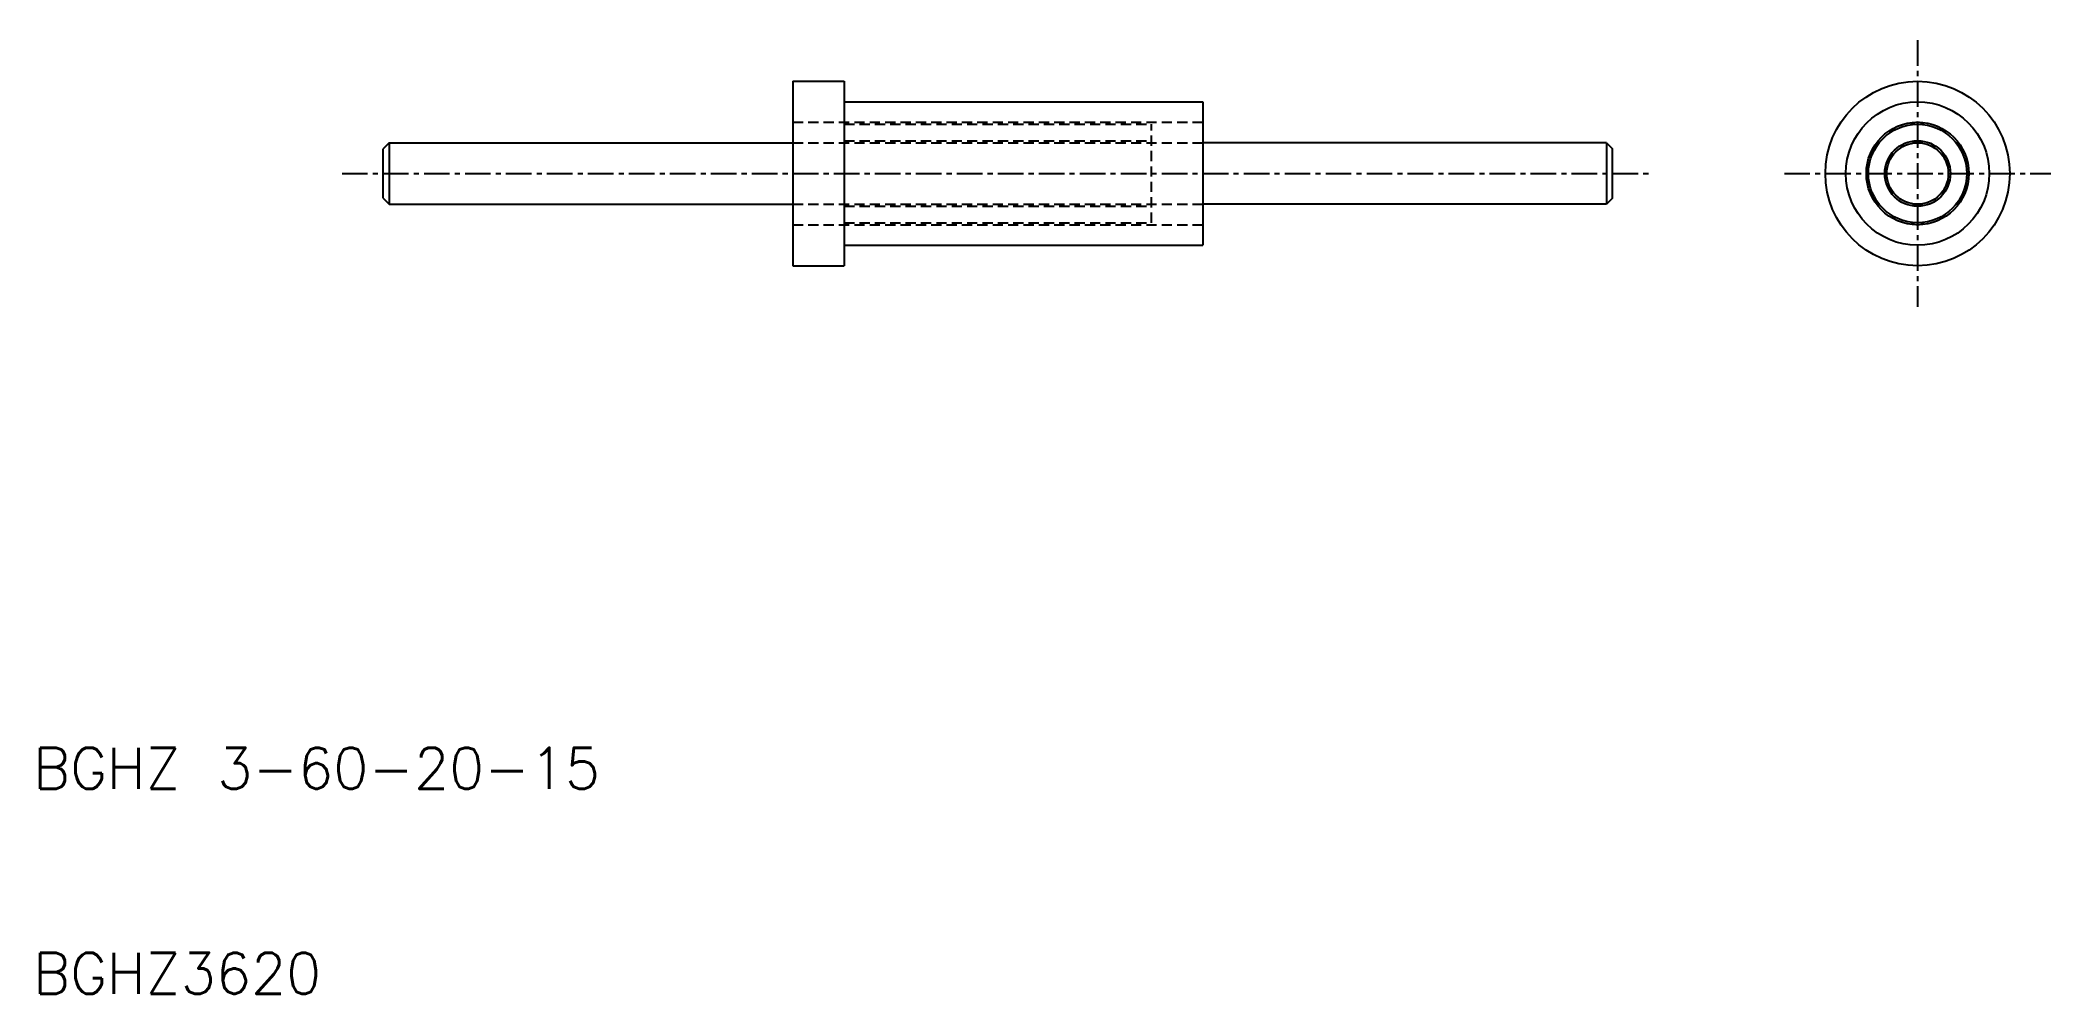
# Model space of a CAD drawing. Extents: x 516.3 to 614.4, y 319.9 to 366.4.
import ezdxf

# ---------------------------------------------------------------- set-up
doc = ezdxf.new("R2010")
doc.units = 0
doc.linetypes.add('CENTER', pattern=[2, 1.25, -0.25, 0.25, -0.25])
doc.linetypes.add('DASHED', pattern=[0.75, 0.5, -0.25])
doc.layers.get('0').update_dxf_attribs({"linetype": 'CONTINUOUS'})
doc.layers.add('CENTER', color=1, linetype='CENTER')
doc.styles.get("Standard").update_dxf_attribs({"font": 'txt.shx', "bigfont": 'bigfont.shx'})

msp = doc.modelspace()

# ---------------------------------------------------------------- linework, layer by layer
at = {"color": 7, "linetype": 'CONTINUOUS'}
for p, q in [((553.058, 364.388), (553.058, 355.388)), ((553.058, 364.388), (555.558, 364.388)), ((555.558, 364.388), (555.558, 355.388)), ((555.558, 363.388), (573.058, 363.388)), ((573.058, 363.388), (573.058, 356.388)), ((533.358, 361.388), (533.058, 361.088)), ((533.058, 358.688), (533.058, 361.088)), ((533.358, 361.388), (553.058, 361.388)), ((533.358, 361.388), (533.358, 358.388)), ((592.758, 361.388), (573.058, 361.388)), ((592.758, 361.388), (592.758, 358.388)), ((592.758, 361.388), (593.058, 361.088)), ((593.058, 358.688), (593.058, 361.088)), ((533.058, 358.688), (533.358, 358.388)), ((533.358, 358.388), (553.058, 358.388)), ((592.758, 358.388), (573.058, 358.388)), ((593.058, 358.688), (592.758, 358.388)), ((555.558, 356.388), (573.058, 356.388)), ((553.058, 355.388), (555.558, 355.388))]:
    msp.add_line(p, q, dxfattribs=at)
at = {"color": 3, "linetype": 'DASHED'}
for p, q in [((553.058, 362.388), (573.058, 362.388)), ((555.558, 362.288), (570.558, 362.288)), ((570.558, 357.488), (570.558, 362.288)), ((553.058, 361.388), (573.058, 361.388)), ((555.558, 361.488), (570.558, 361.488)), ((553.058, 358.388), (573.058, 358.388)), ((555.558, 358.288), (570.558, 358.288)), ((553.058, 357.388), (573.058, 357.388)), ((555.558, 357.488), (570.558, 357.488))]:
    msp.add_line(p, q, dxfattribs=at)
at = {"color": 7, "linetype": 'CONTINUOUS'}
for radius in [4.5, 3.5, 2.5, 2.4, 1.6, 1.5]:
    msp.add_circle((607.941, 359.888), radius, dxfattribs=at)
for centre, start, end in [((607.941, 361.888), 49.02537, 130.97463), ((606.209, 360.888), 109.02537, 190.97463), ((607.941, 361.888), 237.67194, 302.32806), ((609.673, 360.888), 349.02537, 70.97463), ((606.209, 360.888), 297.67194, 2.32806), ((609.673, 360.888), 177.67194, 242.32806), ((606.209, 358.888), 357.67194, 62.32806), ((609.673, 358.888), 117.67194, 182.32806), ((606.209, 358.888), 169.02537, 250.97463), ((607.941, 357.888), 57.67194, 122.32806), ((609.673, 358.888), 289.02537, 10.97463), ((607.941, 357.888), 229.02537, 310.97463)]:
    msp.add_arc(centre, 0.5, start, end, dxfattribs=at)
at = {"layer": 'CENTER', "color": 1, "linetype": 'CENTER'}
for p, q in [((607.941, 366.388), (607.941, 353.388)), ((531.058, 359.888), (595.058, 359.888)), ((601.441, 359.888), (614.441, 359.888))]:
    msp.add_line(p, q, dxfattribs=at)

# ---------------------------------------------------------------- texts
at = {"color": 7, "linetype": 'CONTINUOUS'}
for s, p in [('BGHZ 3-60-20-15', (515.986, 329.888)), ('BGHZ3620', (515.986, 319.888))]:
    msp.add_text(s, height=2, dxfattribs=at).set_placement(p)

doc.saveas('drawing.dxf')
